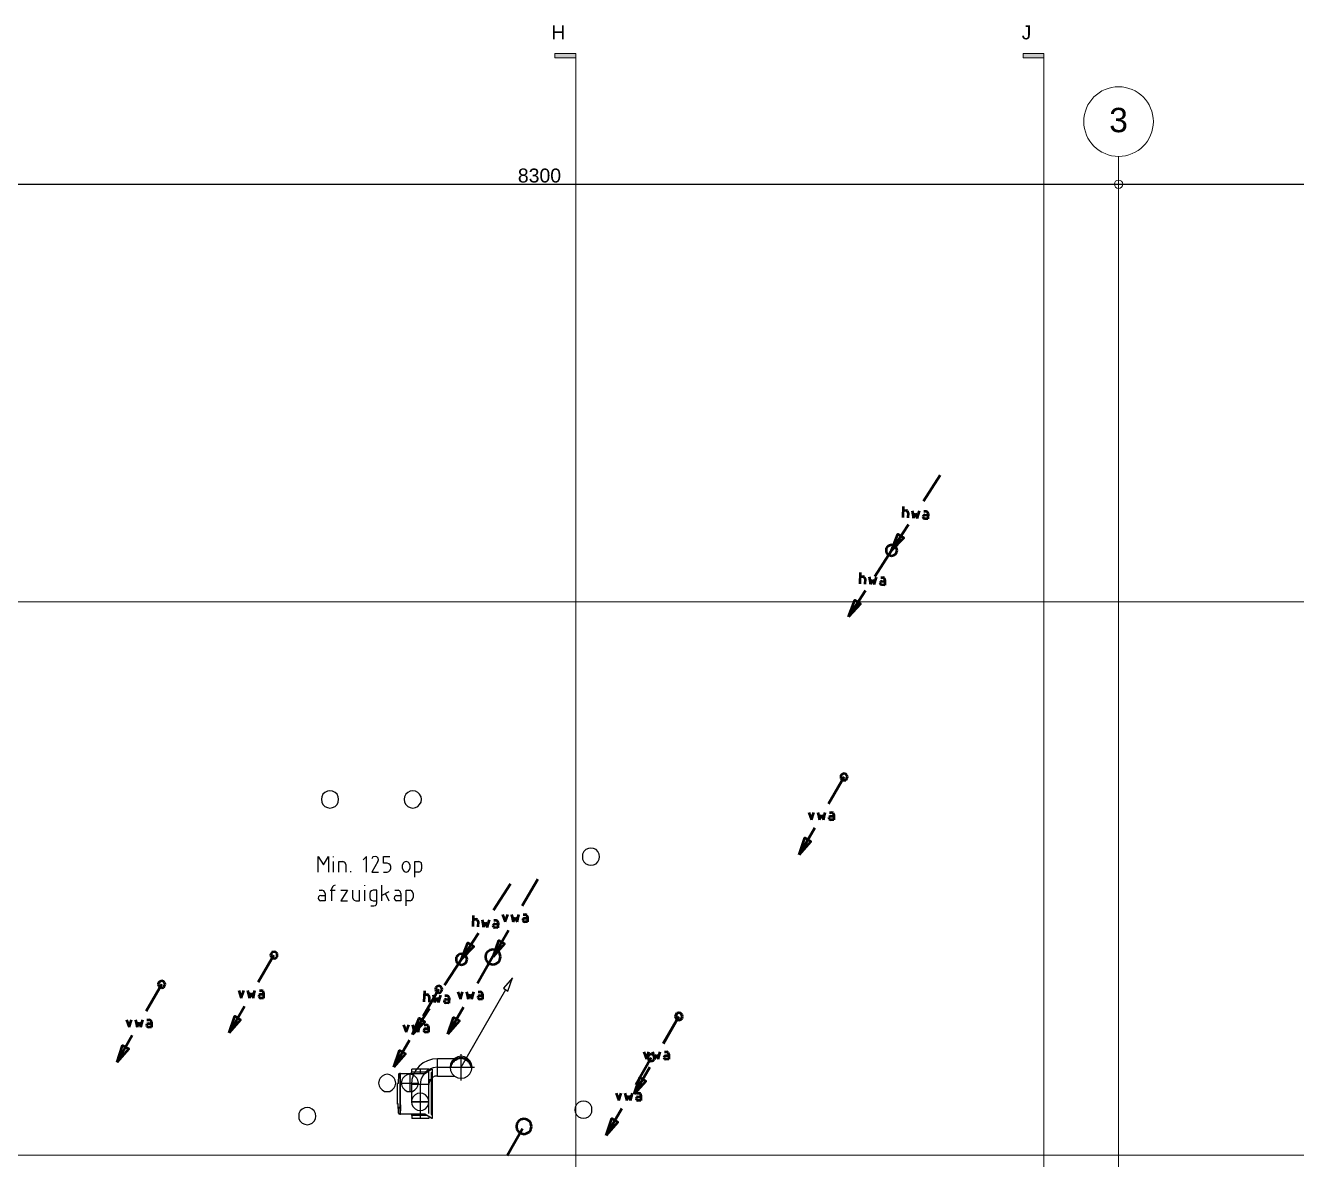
# Model space of a CAD drawing. Header units: metres. Extents: x -4.5 to 35.1, y -3.6 to 25.4.
# Drawn here: x 5.74 to 14.88, y 17.25 to 25.4 of the extents above; entities that cross this region are included whole.
import ezdxf

# ---------------------------------------------------------------- set-up
doc = ezdxf.new("R2010")
doc.units = ezdxf.units.M
doc.header["$PDMODE"] = 65
doc.layers.add('New_A Stramien', color=7, linetype='Continuous', lineweight=13)
doc.layers.add('Standard', color=7, linetype='Continuous', lineweight=25)
doc.styles.add('ARIAL', font='ARIAL.TTF')
doc.dimstyles.new('_DIMSTYLE_3', dxfattribs={"dimtxt": 0.1, "dimasz": 0.2, "dimexe": 0, "dimexo": 0, "dimgap": 0.05, "dimtad": 2, "dimdec": 0, "dimlfac": 1000, "dimrnd": 1, "dimdsep": 46, "dimtxsty": 'ARIAL', "dimblk1": 'ALL_ML_KREIS', "dimblk2": 'ALL_ML_KREIS', "dimsah": 1, "dimcen": 0, "dimclrd": 9, "dimclre": 9, "dimclrt": 9, "dimadec": 0, "dimazin": 0, "dimtfac": 1, "dimtdec": 0, "dimtix": 1, "dimtmove": 2, "dimatfit": 3, "dimfxl": 0, "dimtzin": 0, "dimlwd": 0, "dimlwe": 13, "dimarcsym": 0})

# ---------------------------------------------------------------- blocks, each defined once
blk = doc.blocks.new('ALL_ML_KREIS')
at = {"color": 0, "linetype": 'ByBlock', "lineweight": -2}
for p, q in [((0, -0.5), (0, 0.5)), ((-1, 0), (0.5, 0))]:
    blk.add_line(p, q, dxfattribs=at)
blk.add_circle((0, 0), 0.15, dxfattribs=at)
blk = doc.blocks.new('*D6')
at = {"layer": 'DEFPOINTS', "color": 252, "linetype": 'Continuous', "lineweight": 13}
for p in [(5.3, 24.26), (5.3, 24.26), (13.6, 24.26)]:
    blk.add_point(p, dxfattribs=at)
at = {"layer": 'Standard', "color": 9, "linetype": 'Continuous', "lineweight": -2}
for p, q in [((5.3, 24.26), (5.3, 24.26)), ((13.6, 24.26), (13.6, 24.26))]:
    blk.add_line(p, q, dxfattribs=at)
at = {"layer": 'Standard', "color": 252, "linetype": 'Continuous', "lineweight": -2}
blk.add_line((5.3, 24.26), (13.6, 24.26), dxfattribs=at)
at = {"layer": 'Standard', "color": 9, "linetype": 'Continuous', "lineweight": 13, "xscale": 0.2, "yscale": 0.2, "zscale": 0.2, "rotation": 180}
blk.add_blockref('ALL_ML_KREIS', (5.3, 24.26), dxfattribs=at)
at = {"layer": 'Standard', "color": 9, "linetype": 'Continuous', "lineweight": 13, "xscale": 0.2, "yscale": 0.2, "zscale": 0.2}
blk.add_blockref('ALL_ML_KREIS', (13.6, 24.26), dxfattribs=at)
at = {"layer": 'Standard', "color": 9, "linetype": 'Continuous', "lineweight": 13, "insert": (9.438, 24.3218), "char_height": 0.1, "width": 0.4, "attachment_point": 5, "style": 'ARIAL'}
blk.add_mtext('\\A1;{8300}', dxfattribs=at)
blk = doc.blocks.new('*D7')
at = {"layer": 'DEFPOINTS', "color": 252, "linetype": 'Continuous', "lineweight": 13}
for p in [(13.6, 24.26), (13.6, 24.26), (21.3, 24.26)]:
    blk.add_point(p, dxfattribs=at)
at = {"layer": 'Standard', "color": 9, "linetype": 'Continuous', "lineweight": -2}
for p, q in [((13.6, 24.26), (13.6, 24.26)), ((21.3, 24.26), (21.3, 24.26))]:
    blk.add_line(p, q, dxfattribs=at)
at = {"layer": 'Standard', "color": 252, "linetype": 'Continuous', "lineweight": -2}
blk.add_line((13.6, 24.26), (21.3, 24.26), dxfattribs=at)
at = {"layer": 'Standard', "color": 9, "linetype": 'Continuous', "lineweight": 13, "xscale": 0.2, "yscale": 0.2, "zscale": 0.2, "rotation": 180}
blk.add_blockref('ALL_ML_KREIS', (13.6, 24.26), dxfattribs=at)
at = {"layer": 'Standard', "color": 9, "linetype": 'Continuous', "lineweight": 13, "xscale": 0.2, "yscale": 0.2, "zscale": 0.2}
blk.add_blockref('ALL_ML_KREIS', (21.3, 24.26), dxfattribs=at)
at = {"layer": 'Standard', "color": 9, "linetype": 'Continuous', "lineweight": 13, "insert": (17.438, 24.3217), "char_height": 0.1, "width": 0.4, "attachment_point": 5, "style": 'ARIAL'}
blk.add_mtext('\\A1;{7700}', dxfattribs=at)
blk = doc.blocks.new('NSY101')
at = {"color": 0, "linetype": 'ByBlock', "lineweight": -2}
blk.add_circle((0, 0), 0.05, dxfattribs=at)
blk = doc.blocks.new('COMPLEXOBJECT_3')
at = {"layer": 'Standard', "color": 252, "linetype": 'Continuous', "lineweight": 13, "insert": (13.6, 24.72), "char_height": 0.175, "width": 0.223735, "attachment_point": 5, "style": 'ARIAL'}
blk.add_mtext('\\W0.99;3', dxfattribs=at)

msp = doc.modelspace()

# ---------------------------------------------------------------- hatches: boundary and pattern name
at = {"layer": 'Standard', "linetype": 'Continuous', "lineweight": 13}
for points in [[(9.6986, 25.1991), (9.5486, 25.1991), (9.5486, 25.1691), (9.6986, 25.1691)], [(13.0633, 25.1991), (12.9133, 25.1991), (12.9133, 25.1691), (13.0633, 25.1691)]]:
    msp.add_hatch(color=0, dxfattribs=at).paths.add_polyline_path(points)
at = {"layer": 'Standard', "linetype": 'Continuous', "lineweight": 50, "true_color": 0x989898}
msp.add_hatch(color=252, dxfattribs=at).paths.add_polyline_path([(7.2476, 18.2437), (7.2517, 18.2437), (7.2556, 18.2417), (7.2578, 18.2396), (7.2597, 18.2355), (7.2597, 18.2274), (7.2578, 18.2233), (7.2578, 18.2212), (7.2536, 18.2192), (7.2434, 18.2192), (7.2415, 18.2212), (7.2393, 18.2212), (7.2373, 18.2253), (7.2354, 18.2294), (7.2354, 18.2314), (7.2373, 18.2355), (7.2373, 18.2376), (7.2393, 18.2396), (7.2434, 18.2417), (7.2456, 18.2437)], flags=16)

# ---------------------------------------------------------------- linework, layer by layer
at = {"layer": 'New_A Stramien', "color": 252, "linetype": 'Continuous', "lineweight": 13}
for p, q in [((13.6, 23.46), (13.6, 24.46)), ((13.6, -1.8), (13.6, 23.46)), ((13.6, -1.8), (13.6, 23.46)), ((-2.89, 21.26), (25.9, 21.26)), ((-2.89, 21.26), (25.9, 21.26)), ((-2.89, 21.26), (25.9, 21.26))]:
    msp.add_line(p, q, dxfattribs=at)
for start, end in [(90, 270), (270, 90)]:
    msp.add_arc((13.6, 24.71), 0.25, start, end, dxfattribs=at)
at = {"layer": 'Standard', "color": 252, "linetype": 'Continuous', "lineweight": 13}
for p, q in [((9.5486, 25.1991), (9.6986, 25.1991)), ((9.5486, 25.1691), (9.5486, 25.1991)), ((9.6986, 25.1691), (9.5486, 25.1691)), ((9.6986, 25.1991), (9.6986, 25.1691)), ((9.6986, 25.1991), (9.6986, 24.6891)), ((12.9133, 25.1991), (13.0633, 25.1991)), ((12.9133, 25.1691), (12.9133, 25.1991)), ((13.0633, 25.1691), (12.9133, 25.1691)), ((13.0633, 25.1991), (13.0633, 25.1691)), ((13.0633, 25.1991), (13.0633, 24.6891)), ((9.6986, -3.2638), (9.6986, 25.0491)), ((9.6986, -3.2638), (9.6986, 25.0491)), ((13.0633, -3.2638), (13.0633, 25.0491)), ((13.0633, -3.2638), (13.0633, 25.0491)), ((-4.1221, 17.284), (26.8317, 17.284)), ((-4.1221, 17.284), (26.8317, 17.284)), ((-4.1221, 17.284), (26.8317, 17.284))]:
    msp.add_line(p, q, dxfattribs=at)
at = {"layer": 'Standard', "color": 4, "linetype": 'Continuous', "lineweight": 50}
for p, q in [((12.1982, 21.9838), (12.3186, 22.1696)), ((12.0513, 21.8655), (12.0554, 21.9451)), ((12.0533, 21.9185), (12.0737, 21.9165)), ((12.0839, 21.9124), (12.0737, 21.9165)), ((12.088, 21.9002), (12.0839, 21.9124)), ((12.088, 21.9002), (12.086, 21.8635)), ((12.1166, 21.9145), (12.1268, 21.8614)), ((12.1268, 21.8614), (12.1411, 21.8961)), ((12.1411, 21.8961), (12.1533, 21.8594)), ((12.1533, 21.8594), (12.1697, 21.9124)), ((12.1982, 21.8798), (12.1941, 21.8716)), ((12.1941, 21.8716), (12.1982, 21.8614)), ((12.2084, 21.8838), (12.1982, 21.8798)), ((12.1982, 21.8614), (12.2064, 21.8573)), ((12.2002, 21.9104), (12.2166, 21.9104)), ((12.2288, 21.8553), (12.2064, 21.8573)), ((12.2084, 21.8838), (12.2309, 21.8818)), ((12.2268, 21.9043), (12.2166, 21.9104)), ((12.2309, 21.8941), (12.2268, 21.9043)), ((12.2309, 21.8941), (12.2288, 21.8553)), ((11.9676, 21.6287), (12.0901, 21.8165)), ((11.939, 21.6573), (11.9308, 21.6451)), ((11.9533, 21.6655), (11.939, 21.6573)), ((11.9676, 21.6696), (11.9533, 21.6655)), ((11.9839, 21.6655), (11.9676, 21.6696)), ((11.9962, 21.6573), (11.9839, 21.6655)), ((12.0043, 21.6451), (11.9962, 21.6573)), ((11.8472, 21.443), (11.9676, 21.6287)), ((11.9308, 21.6451), (11.9288, 21.6287)), ((11.9288, 21.6287), (11.9308, 21.6145)), ((11.9308, 21.6145), (11.939, 21.6022)), ((11.939, 21.6022), (11.9533, 21.5941)), ((11.9533, 21.5941), (11.9676, 21.59)), ((11.9676, 21.59), (11.9839, 21.5941)), ((11.9839, 21.5941), (11.9962, 21.6022)), ((11.9962, 21.6022), (12.0043, 21.6145)), ((12.0084, 21.6287), (12.0043, 21.6451)), ((12.0043, 21.6145), (12.0084, 21.6287)), ((11.7417, 21.3899), (11.7458, 21.4695)), ((11.7437, 21.443), (11.7641, 21.4409)), ((11.7743, 21.4368), (11.7641, 21.4409)), ((11.7784, 21.4246), (11.7743, 21.4368)), ((11.7784, 21.4246), (11.7764, 21.3879)), ((11.807, 21.4389), (11.8172, 21.3858)), ((11.8172, 21.3858), (11.8315, 21.4205)), ((11.8315, 21.4205), (11.8437, 21.3838)), ((11.8437, 21.3838), (11.86, 21.4368)), ((11.8886, 21.4042), (11.8845, 21.396)), ((11.8845, 21.396), (11.8886, 21.3858)), ((11.8988, 21.4083), (11.8886, 21.4042)), ((11.8886, 21.3858), (11.8968, 21.3818)), ((11.8907, 21.4348), (11.907, 21.4348)), ((11.9192, 21.3797), (11.8968, 21.3818)), ((11.8988, 21.4083), (11.9213, 21.4062)), ((11.9172, 21.4287), (11.907, 21.4348)), ((11.9213, 21.4185), (11.9172, 21.4287)), ((11.9213, 21.4185), (11.9192, 21.3797)), ((11.658, 21.1531), (11.7804, 21.3409)), ((9.1076, 19.0458), (9.23, 19.2335)), ((8.9606, 18.9274), (8.9647, 19.007)), ((8.9627, 18.9805), (8.9831, 18.9805)), ((8.9933, 18.9743), (8.9831, 18.9805)), ((8.9974, 18.9621), (8.9933, 18.9743)), ((8.9974, 18.9621), (8.9953, 18.9254)), ((9.0259, 18.9764), (9.0362, 18.9233)), ((9.0362, 18.9233), (9.0504, 18.958)), ((9.0504, 18.958), (9.0627, 18.9213)), ((9.0627, 18.9213), (9.079, 18.9743)), ((9.1076, 18.9417), (9.1035, 18.9335)), ((9.1035, 18.9335), (9.1076, 18.9233)), ((9.1178, 18.9458), (9.1076, 18.9417)), ((9.1076, 18.9233), (9.1157, 18.9192)), ((9.1096, 18.9723), (9.1259, 18.9723)), ((9.1382, 18.9172), (9.1157, 18.9192)), ((9.1178, 18.9458), (9.1402, 18.9437)), ((9.1361, 18.9662), (9.1259, 18.9723)), ((9.1402, 18.956), (9.1361, 18.9662)), ((9.1402, 18.956), (9.1382, 18.9172)), ((8.877, 18.6927), (8.9994, 18.8784)), ((8.8627, 18.7294), (8.8504, 18.7192)), ((8.877, 18.7315), (8.8627, 18.7294)), ((8.8933, 18.7294), (8.877, 18.7315)), ((8.9055, 18.7192), (8.8933, 18.7294)), ((8.7565, 18.5049), (8.877, 18.6927)), ((8.8402, 18.707), (8.8382, 18.6927)), ((8.8382, 18.6927), (8.8402, 18.6764)), ((8.8504, 18.7192), (8.8402, 18.707)), ((8.8402, 18.6764), (8.8504, 18.6641)), ((8.8504, 18.6641), (8.8627, 18.656)), ((8.8627, 18.656), (8.877, 18.6519)), ((8.877, 18.6519), (8.8933, 18.656)), ((8.8933, 18.656), (8.9055, 18.6641)), ((8.9137, 18.707), (8.9055, 18.7192)), ((8.9055, 18.6641), (8.9137, 18.6764)), ((8.9178, 18.6927), (8.9137, 18.707)), ((8.9137, 18.6764), (8.9178, 18.6927)), ((8.6096, 18.3866), (8.6137, 18.4662)), ((8.6116, 18.4396), (8.632, 18.4396)), ((8.6422, 18.4335), (8.632, 18.4396)), ((8.6463, 18.4213), (8.6422, 18.4335)), ((8.6463, 18.4213), (8.6443, 18.3845)), ((8.6749, 18.4355), (8.6851, 18.3825)), ((8.6851, 18.3825), (8.6994, 18.4172)), ((8.6994, 18.4172), (8.7116, 18.3805)), ((8.7116, 18.3805), (8.728, 18.4335)), ((8.7565, 18.4009), (8.7525, 18.3927)), ((8.7525, 18.3927), (8.7565, 18.3825)), ((8.7668, 18.4049), (8.7565, 18.4009)), ((8.7565, 18.3825), (8.7647, 18.3784)), ((8.7586, 18.4315), (8.7749, 18.4315)), ((8.7872, 18.3764), (8.7647, 18.3784)), ((8.7668, 18.4049), (8.7892, 18.4029)), ((8.7851, 18.4253), (8.7749, 18.4315)), ((8.7892, 18.4151), (8.7851, 18.4253)), ((8.7892, 18.4151), (8.7872, 18.3764)), ((8.5259, 18.1519), (8.6484, 18.3376))]:
    msp.add_line(p, q, dxfattribs=at)
at = {"layer": 'Standard', "color": 32, "linetype": 'Continuous', "lineweight": 50}
for p, q in [((11.6048, 20.0143), (11.6028, 20.0021)), ((11.6151, 20.0224), (11.6048, 20.0143)), ((11.6273, 20.0265), (11.6151, 20.0224)), ((11.6395, 20.0224), (11.6273, 20.0265)), ((11.6477, 20.0143), (11.6395, 20.0224)), ((11.6518, 20.0021), (11.6477, 20.0143)), ((11.515, 19.8082), (11.6273, 20.0021)), ((11.6028, 20.0021), (11.6048, 19.9898)), ((11.6048, 19.9898), (11.6151, 19.9796)), ((11.6151, 19.9796), (11.6273, 19.9776)), ((11.6273, 19.9776), (11.6395, 19.9796)), ((11.6395, 19.9796), (11.6477, 19.9898)), ((11.6477, 19.9898), (11.6518, 20.0021)), ((11.3742, 19.7469), (11.3926, 19.6939)), ((11.3926, 19.6939), (11.411, 19.7469)), ((11.4375, 19.7469), (11.4497, 19.6939)), ((11.4783, 19.6939), (11.4906, 19.7469)), ((11.5232, 19.7469), (11.5375, 19.7469)), ((11.5498, 19.7429), (11.5375, 19.7469)), ((11.5538, 19.7327), (11.5498, 19.7429)), ((11.4497, 19.6939), (11.464, 19.7306)), ((11.464, 19.7306), (11.4783, 19.6939)), ((11.5212, 19.7163), (11.5171, 19.7082)), ((11.5171, 19.7082), (11.5212, 19.698)), ((11.5314, 19.7204), (11.5212, 19.7163)), ((11.5212, 19.698), (11.5314, 19.6939)), ((11.5314, 19.7204), (11.5538, 19.7204)), ((11.5538, 19.6939), (11.5314, 19.6939)), ((11.5538, 19.7327), (11.5538, 19.6939)), ((11.3049, 19.4428), (11.4171, 19.6367)), ((9.3142, 19.0747), (9.4265, 19.2665)), ((9.1734, 19.0135), (9.1918, 18.9604)), ((9.1918, 18.9604), (9.2101, 19.0135)), ((9.2367, 19.0135), (9.2489, 18.9604)), ((9.2775, 18.9604), (9.2897, 19.0135)), ((9.3204, 19.0135), (9.3367, 19.0135)), ((9.3469, 19.0094), (9.3367, 19.0135)), ((9.353, 18.9971), (9.3469, 19.0094)), ((9.2489, 18.9604), (9.2632, 18.9951)), ((9.2632, 18.9951), (9.2775, 18.9604)), ((9.3204, 18.9828), (9.3163, 18.9726)), ((9.3163, 18.9726), (9.3204, 18.9645)), ((9.3306, 18.9869), (9.3204, 18.9828)), ((9.3204, 18.9645), (9.3306, 18.9604)), ((9.3306, 18.9869), (9.353, 18.9869)), ((9.353, 18.9604), (9.3306, 18.9604)), ((9.353, 18.9971), (9.353, 18.9604)), ((9.104, 18.7094), (9.2142, 18.9012)), ((7.5087, 18.7335), (7.5046, 18.7213)), ((7.517, 18.7437), (7.5087, 18.7335)), ((7.5292, 18.7458), (7.517, 18.7437)), ((7.5414, 18.7437), (7.5292, 18.7458)), ((7.5516, 18.7335), (7.5414, 18.7437)), ((7.5538, 18.7213), (7.5516, 18.7335)), ((9.053, 18.7298), (9.0489, 18.7094)), ((9.0652, 18.7481), (9.053, 18.7298)), ((9.0816, 18.7583), (9.0652, 18.7481)), ((9.104, 18.7624), (9.0816, 18.7583)), ((9.1244, 18.7583), (9.104, 18.7624)), ((9.1428, 18.7481), (9.1244, 18.7583)), ((9.153, 18.7298), (9.1428, 18.7481)), ((9.1571, 18.7094), (9.153, 18.7298)), ((7.417, 18.5274), (7.5292, 18.7213)), ((7.5046, 18.7213), (7.5087, 18.709)), ((7.5087, 18.709), (7.517, 18.7009)), ((7.517, 18.7009), (7.5292, 18.6968)), ((7.5292, 18.6968), (7.5414, 18.7009)), ((7.5414, 18.7009), (7.5516, 18.709)), ((7.5516, 18.709), (7.5538, 18.7213)), ((8.9918, 18.5196), (9.102, 18.7135)), ((9.0489, 18.7094), (9.053, 18.6869)), ((9.053, 18.6869), (9.0652, 18.6706)), ((9.0652, 18.6706), (9.0816, 18.6584)), ((9.0816, 18.6584), (9.104, 18.6543)), ((9.104, 18.6543), (9.1244, 18.6584)), ((9.1244, 18.6584), (9.1428, 18.6706)), ((9.1428, 18.6706), (9.153, 18.6869)), ((9.153, 18.6869), (9.1571, 18.7094)), ((6.6111, 18.3182), (6.7233, 18.5121)), ((6.7009, 18.5244), (6.6967, 18.5121)), ((6.6967, 18.5121), (6.7009, 18.4999)), ((6.7108, 18.5325), (6.7009, 18.5244)), ((6.7009, 18.4999), (6.7108, 18.4897)), ((6.7233, 18.5366), (6.7108, 18.5325)), ((6.7108, 18.4897), (6.7233, 18.4876)), ((6.7354, 18.5325), (6.7233, 18.5366)), ((6.7233, 18.4876), (6.7354, 18.4897)), ((6.7437, 18.5244), (6.7354, 18.5325)), ((6.7354, 18.4897), (6.7437, 18.4999)), ((6.7476, 18.5121), (6.7437, 18.5244)), ((6.7437, 18.4999), (6.7476, 18.5121)), ((7.2782, 18.4682), (7.2945, 18.4131)), ((7.2945, 18.4131), (7.3128, 18.4682)), ((7.3393, 18.4682), (7.3537, 18.4131)), ((7.3802, 18.4131), (7.3924, 18.4682)), ((7.425, 18.4682), (7.4394, 18.4682)), ((7.4515, 18.4621), (7.4394, 18.4682)), ((7.4557, 18.4519), (7.4515, 18.4621)), ((8.6022, 18.2821), (8.7144, 18.476)), ((8.692, 18.4882), (8.69, 18.476)), ((8.69, 18.476), (8.692, 18.4638)), ((8.7022, 18.4964), (8.692, 18.4882)), ((8.692, 18.4638), (8.7022, 18.4535)), ((8.7144, 18.5005), (8.7022, 18.4964)), ((8.7267, 18.4964), (8.7144, 18.5005)), ((8.7349, 18.4882), (8.7267, 18.4964)), ((8.7267, 18.4535), (8.7349, 18.4638)), ((8.7389, 18.476), (8.7349, 18.4882)), ((8.7349, 18.4638), (8.7389, 18.476)), ((8.8509, 18.4583), (8.8693, 18.4053)), ((8.8693, 18.4053), (8.8857, 18.4583)), ((8.9142, 18.4583), (8.9265, 18.4053)), ((8.953, 18.4053), (8.9673, 18.4583)), ((8.9979, 18.4583), (9.0142, 18.4583)), ((9.0244, 18.4543), (9.0142, 18.4583)), ((7.3537, 18.4131), (7.3659, 18.4498)), ((7.3659, 18.4498), (7.3802, 18.4131)), ((7.4231, 18.4376), (7.4211, 18.4274)), ((7.4211, 18.4274), (7.4231, 18.4172)), ((7.4333, 18.4417), (7.4231, 18.4376)), ((7.4231, 18.4172), (7.4333, 18.4131)), ((7.4333, 18.4417), (7.4557, 18.4417)), ((7.4557, 18.4131), (7.4333, 18.4131)), ((7.4557, 18.4519), (7.4557, 18.4131)), ((8.7022, 18.4535), (8.7144, 18.4515)), ((8.7144, 18.4515), (8.7267, 18.4535)), ((8.9265, 18.4053), (8.9407, 18.442)), ((8.9407, 18.442), (8.953, 18.4053)), ((8.9979, 18.4277), (8.9938, 18.4196)), ((8.9938, 18.4196), (8.9979, 18.4094)), ((9.0061, 18.4318), (8.9979, 18.4277)), ((8.9979, 18.4094), (9.0061, 18.4053)), ((9.0061, 18.4318), (9.0285, 18.4318)), ((9.0285, 18.4053), (9.0061, 18.4053)), ((9.0285, 18.4441), (9.0244, 18.4543)), ((9.0285, 18.4441), (9.0285, 18.4053)), ((7.2067, 18.1641), (7.3189, 18.3559)), ((8.7795, 18.1542), (8.8918, 18.3481)), ((10.328, 18.0878), (10.4403, 18.2817)), ((10.3301, 18.0878), (10.4403, 18.2817)), ((10.4178, 18.2939), (10.4137, 18.2817)), ((10.4178, 18.2939), (10.4137, 18.2817)), ((10.4137, 18.2817), (10.4178, 18.2694)), ((10.4137, 18.2817), (10.4178, 18.2694)), ((10.4199, 18.2939), (10.4158, 18.2817)), ((10.4158, 18.2817), (10.4199, 18.2674)), ((10.426, 18.3041), (10.4178, 18.2939)), ((10.426, 18.3041), (10.4178, 18.2939)), ((10.428, 18.3021), (10.4199, 18.2939)), ((10.4403, 18.3061), (10.426, 18.3041)), ((10.4403, 18.3061), (10.426, 18.3041)), ((10.4403, 18.3061), (10.428, 18.3021)), ((10.4525, 18.3041), (10.4403, 18.3061)), ((10.4525, 18.3041), (10.4403, 18.3061)), ((10.4545, 18.3021), (10.4403, 18.3061)), ((10.4606, 18.2939), (10.4525, 18.3041)), ((10.4606, 18.2939), (10.4525, 18.3041)), ((10.4627, 18.2939), (10.4545, 18.3021)), ((10.4647, 18.2817), (10.4606, 18.2939)), ((10.4647, 18.2817), (10.4606, 18.2939)), ((10.4606, 18.2694), (10.4647, 18.2817)), ((10.4606, 18.2694), (10.4647, 18.2817)), ((10.4668, 18.2817), (10.4627, 18.2939)), ((10.4627, 18.2674), (10.4668, 18.2817)), ((6.4701, 18.257), (6.4886, 18.204)), ((6.4886, 18.204), (6.5069, 18.257)), ((6.5334, 18.257), (6.5455, 18.204)), ((6.5455, 18.204), (6.5599, 18.2407)), ((6.5599, 18.2407), (6.5721, 18.204)), ((6.5721, 18.204), (6.5865, 18.257)), ((6.6171, 18.2264), (6.613, 18.2182)), ((6.613, 18.2182), (6.6171, 18.208)), ((6.6171, 18.257), (6.6334, 18.257)), ((6.6274, 18.2305), (6.6171, 18.2264)), ((6.6171, 18.208), (6.6274, 18.204)), ((6.6274, 18.2305), (6.6497, 18.2305)), ((6.6497, 18.204), (6.6274, 18.204)), ((6.6437, 18.2529), (6.6334, 18.257)), ((6.6497, 18.2427), (6.6437, 18.2529)), ((6.6497, 18.2427), (6.6497, 18.204)), ((8.4614, 18.2209), (8.4797, 18.1678)), ((8.4797, 18.1678), (8.4981, 18.2209)), ((8.5246, 18.2209), (8.5369, 18.1678)), ((8.5369, 18.1678), (8.5512, 18.2046)), ((8.5512, 18.2046), (8.5655, 18.1678)), ((8.5655, 18.1678), (8.5777, 18.2209)), ((8.6083, 18.1903), (8.6042, 18.1821)), ((8.6042, 18.1821), (8.6083, 18.1719)), ((8.6185, 18.1944), (8.6083, 18.1903)), ((8.6103, 18.2209), (8.6247, 18.2209)), ((8.6185, 18.1944), (8.641, 18.1944)), ((8.6369, 18.2168), (8.6247, 18.2209)), ((8.641, 18.2066), (8.6369, 18.2168)), ((8.641, 18.2066), (8.641, 18.1678)), ((10.4178, 18.2694), (10.426, 18.2613)), ((10.4178, 18.2694), (10.426, 18.2613)), ((10.4199, 18.2674), (10.428, 18.2592)), ((10.426, 18.2613), (10.4403, 18.2572)), ((10.426, 18.2613), (10.4403, 18.2572)), ((10.428, 18.2592), (10.4403, 18.2551)), ((10.4403, 18.2572), (10.4525, 18.2613)), ((10.4403, 18.2572), (10.4525, 18.2613)), ((10.4403, 18.2551), (10.4545, 18.2592)), ((10.4525, 18.2613), (10.4606, 18.2694)), ((10.4525, 18.2613), (10.4606, 18.2694)), ((10.4545, 18.2592), (10.4627, 18.2674)), ((6.4007, 17.9529), (6.511, 18.1468)), ((8.392, 17.9168), (8.5042, 18.1107)), ((8.6083, 18.1719), (8.6185, 18.1678)), ((8.641, 18.1678), (8.6185, 18.1678)), ((10.1892, 18.0265), (10.2076, 17.9735)), ((10.2076, 17.9735), (10.2239, 18.0265)), ((10.2201, 17.9982), (10.216, 17.986)), ((10.2283, 18.0064), (10.2201, 17.9982)), ((10.2405, 18.0105), (10.2283, 18.0064)), ((10.2548, 18.0064), (10.2405, 18.0105)), ((10.2505, 18.0265), (10.2647, 17.9735)), ((10.263, 17.9982), (10.2548, 18.0064)), ((10.2671, 17.986), (10.263, 17.9982)), ((10.2647, 17.9735), (10.279, 18.0082)), ((10.279, 18.0082), (10.2913, 17.9735)), ((10.2913, 17.9735), (10.3056, 18.0265)), ((10.3362, 18.0265), (10.3525, 18.0265)), ((10.3443, 18), (10.3362, 17.9959)), ((10.3443, 18), (10.3668, 18)), ((10.3627, 18.0225), (10.3525, 18.0265)), ((10.3668, 18.0102), (10.3627, 18.0225)), ((10.3668, 18.0102), (10.3668, 17.9735)), ((10.1178, 17.7225), (10.23, 17.9163)), ((10.1303, 17.7921), (10.2405, 17.986)), ((10.216, 17.986), (10.2201, 17.9717)), ((10.2201, 17.9717), (10.2283, 17.9636)), ((10.2283, 17.9636), (10.2405, 17.9595)), ((10.2405, 17.9595), (10.2548, 17.9636)), ((10.2548, 17.9636), (10.263, 17.9717)), ((10.263, 17.9717), (10.2671, 17.986)), ((10.3362, 17.9959), (10.3321, 17.9857)), ((10.3321, 17.9857), (10.3362, 17.9776)), ((10.3362, 17.9776), (10.3443, 17.9735)), ((10.3668, 17.9735), (10.3443, 17.9735)), ((9.9895, 17.7309), (10.0079, 17.6778)), ((10.0079, 17.6778), (10.0242, 17.7309)), ((10.0507, 17.7309), (10.065, 17.6778)), ((10.0916, 17.6778), (10.1058, 17.7309)), ((10.1364, 17.7309), (10.1528, 17.7309)), ((10.163, 17.7268), (10.1528, 17.7309)), ((10.1671, 17.7146), (10.163, 17.7268)), ((10.065, 17.6778), (10.0793, 17.7125)), ((10.0793, 17.7125), (10.0916, 17.6778)), ((10.1364, 17.7003), (10.1324, 17.6901)), ((10.1324, 17.6901), (10.1364, 17.6819)), ((10.1446, 17.7044), (10.1364, 17.7003)), ((10.1364, 17.6819), (10.1446, 17.6778)), ((10.1446, 17.7044), (10.1671, 17.7044)), ((10.1671, 17.6778), (10.1446, 17.6778)), ((10.1671, 17.7146), (10.1671, 17.6778)), ((9.3046, 17.5415), (9.2882, 17.5292)), ((9.327, 17.5456), (9.3046, 17.5415)), ((9.3474, 17.5415), (9.327, 17.5456)), ((9.3658, 17.5292), (9.3474, 17.5415)), ((9.9181, 17.4268), (10.0303, 17.6207)), ((9.2047, 17.2825), (9.317, 17.4764)), ((9.276, 17.5109), (9.2719, 17.4905)), ((9.2719, 17.4905), (9.276, 17.4701)), ((9.2882, 17.5292), (9.276, 17.5109)), ((9.276, 17.4701), (9.2882, 17.4517)), ((9.2882, 17.4517), (9.3046, 17.4415)), ((9.3474, 17.4415), (9.3658, 17.4517)), ((9.376, 17.5109), (9.3658, 17.5292)), ((9.3658, 17.4517), (9.376, 17.4701)), ((9.3801, 17.4905), (9.376, 17.5109)), ((9.376, 17.4701), (9.3801, 17.4905)), ((9.3046, 17.4415), (9.327, 17.4354)), ((9.327, 17.4354), (9.3474, 17.4415))]:
    msp.add_line(p, q, dxfattribs=at)
at = {"layer": 'Standard', "color": 202, "linetype": 'Continuous', "lineweight": 25}
for p, q in [((7.8728, 19.8594), (7.8709, 19.8411)), ((7.8709, 19.8411), (7.8728, 19.8206)), ((7.8808, 19.8778), (7.8728, 19.8594)), ((7.8952, 19.89), (7.8808, 19.8778)), ((7.9137, 19.9002), (7.8952, 19.89)), ((7.932, 19.9023), (7.9137, 19.9002)), ((7.9502, 19.9002), (7.932, 19.9023)), ((7.9687, 19.89), (7.9502, 19.9002)), ((7.9831, 19.8778), (7.9687, 19.89)), ((7.9911, 19.8594), (7.9831, 19.8778)), ((7.9933, 19.8411), (7.9911, 19.8594)), ((7.9911, 19.8206), (7.9933, 19.8411)), ((8.4687, 19.8594), (8.4646, 19.8411)), ((8.4646, 19.8411), (8.4687, 19.8206)), ((8.4769, 19.8778), (8.4687, 19.8594)), ((8.4912, 19.89), (8.4769, 19.8778)), ((8.5075, 19.9002), (8.4912, 19.89)), ((8.5279, 19.9023), (8.5075, 19.9002)), ((8.5463, 19.9002), (8.5279, 19.9023)), ((8.5646, 19.89), (8.5463, 19.9002)), ((8.5769, 19.8778), (8.5646, 19.89)), ((8.5871, 19.8594), (8.5769, 19.8778)), ((8.5891, 19.8411), (8.5871, 19.8594)), ((8.5871, 19.8206), (8.5891, 19.8411)), ((7.8728, 19.8206), (7.8808, 19.8043)), ((7.8808, 19.8043), (7.8952, 19.79)), ((7.8952, 19.79), (7.9137, 19.7819)), ((7.9137, 19.7819), (7.932, 19.7778)), ((7.932, 19.7778), (7.9502, 19.7819)), ((7.9502, 19.7819), (7.9687, 19.79)), ((7.9687, 19.79), (7.9831, 19.8043)), ((7.9831, 19.8043), (7.9911, 19.8206)), ((8.4687, 19.8206), (8.4769, 19.8043)), ((8.4769, 19.8043), (8.4912, 19.79)), ((8.4912, 19.79), (8.5075, 19.7819)), ((8.5075, 19.7819), (8.5279, 19.7778)), ((8.5279, 19.7778), (8.5463, 19.7819)), ((8.5463, 19.7819), (8.5646, 19.79)), ((8.5646, 19.79), (8.5769, 19.8043)), ((8.5769, 19.8043), (8.5871, 19.8206)), ((9.7565, 19.4655), (9.7484, 19.4472)), ((9.7708, 19.4798), (9.7565, 19.4655)), ((9.7892, 19.488), (9.7708, 19.4798)), ((9.8075, 19.49), (9.7892, 19.488)), ((9.8259, 19.488), (9.8075, 19.49)), ((9.8443, 19.4798), (9.8259, 19.488)), ((9.8586, 19.4655), (9.8443, 19.4798)), ((9.8667, 19.4472), (9.8586, 19.4655)), ((7.8482, 19.3186), (7.8482, 19.4308)), ((7.8482, 19.4308), (7.885, 19.3696)), ((7.885, 19.3696), (7.9217, 19.4308)), ((7.9217, 19.4308), (7.9217, 19.3186)), ((7.9585, 19.4247), (7.9585, 19.4308)), ((7.9585, 19.3186), (7.9585, 19.3941)), ((7.9952, 19.3186), (7.9952, 19.3941)), ((7.9952, 19.3941), (8.0238, 19.3941)), ((8.034, 19.39), (8.0238, 19.3941)), ((8.0422, 19.3839), (8.034, 19.39)), ((8.0462, 19.3716), (8.0422, 19.3839)), ((8.0462, 19.3716), (8.0462, 19.3186)), ((8.1952, 19.4308), (8.1708, 19.4064)), ((8.1952, 19.3186), (8.1952, 19.4308)), ((8.2401, 19.4268), (8.232, 19.4125)), ((8.2769, 19.3941), (8.232, 19.3186)), ((8.2565, 19.4308), (8.2401, 19.4268)), ((8.2687, 19.4268), (8.2565, 19.4308)), ((8.2789, 19.4186), (8.2687, 19.4268)), ((8.2769, 19.3941), (8.2809, 19.4064)), ((8.2809, 19.4064), (8.2789, 19.4186)), ((8.3177, 19.3818), (8.3177, 19.4308)), ((8.3177, 19.4308), (8.3626, 19.4308)), ((8.3442, 19.3818), (8.3177, 19.3818)), ((8.3565, 19.3778), (8.3442, 19.3818)), ((8.3646, 19.3696), (8.3565, 19.3778)), ((8.3687, 19.3574), (8.3646, 19.3696)), ((8.4585, 19.3818), (8.4544, 19.3696)), ((8.4544, 19.3451), (8.4544, 19.3696)), ((8.4667, 19.39), (8.4585, 19.3818)), ((8.481, 19.3941), (8.4667, 19.39)), ((8.4932, 19.39), (8.481, 19.3941)), ((8.5014, 19.3818), (8.4932, 19.39)), ((8.5055, 19.3696), (8.5014, 19.3818)), ((8.5055, 19.3696), (8.5055, 19.3451)), ((8.5422, 19.2818), (8.5422, 19.3941)), ((8.5422, 19.3941), (8.5708, 19.3941)), ((8.581, 19.39), (8.5708, 19.3941)), ((8.5891, 19.3839), (8.581, 19.39)), ((8.5912, 19.3716), (8.5891, 19.3839)), ((8.5912, 19.3716), (8.5912, 19.341)), ((9.7484, 19.4472), (9.7463, 19.4288)), ((9.7463, 19.4288), (9.7484, 19.4104)), ((9.7484, 19.4104), (9.7565, 19.3921)), ((9.7565, 19.3921), (9.7708, 19.3778)), ((9.7708, 19.3778), (9.7892, 19.3696)), ((9.7892, 19.3696), (9.8075, 19.3676)), ((9.8075, 19.3676), (9.8259, 19.3696)), ((9.8259, 19.3696), (9.8443, 19.3778)), ((9.8443, 19.3778), (9.8586, 19.3921)), ((9.8586, 19.3921), (9.8667, 19.4104)), ((9.8688, 19.4288), (9.8667, 19.4472)), ((9.8667, 19.4104), (9.8688, 19.4288)), ((8.083, 19.3186), (8.083, 19.3247)), ((8.232, 19.3186), (8.2809, 19.3186)), ((8.3177, 19.3186), (8.3442, 19.3186)), ((8.3442, 19.3186), (8.3565, 19.3227)), ((8.3565, 19.3227), (8.3646, 19.3329)), ((8.3646, 19.3329), (8.3687, 19.3451)), ((8.3687, 19.3451), (8.3687, 19.3574)), ((8.4544, 19.3451), (8.4585, 19.3329)), ((8.4585, 19.3329), (8.4667, 19.3227)), ((8.4667, 19.3227), (8.481, 19.3186)), ((8.481, 19.3186), (8.4932, 19.3227)), ((8.4932, 19.3227), (8.5014, 19.3329)), ((8.5014, 19.3329), (8.5055, 19.3451)), ((8.5708, 19.3186), (8.5422, 19.3186)), ((8.5708, 19.3186), (8.581, 19.3227)), ((8.581, 19.3227), (8.5891, 19.3309)), ((8.5891, 19.3309), (8.5912, 19.341)), ((7.8543, 19.188), (7.8747, 19.188)), ((7.8872, 19.1839), (7.8747, 19.188)), ((7.9339, 19.188), (7.9706, 19.188)), ((7.9502, 19.2125), (7.9463, 19.2002)), ((7.9463, 19.1124), (7.9463, 19.2002)), ((7.9585, 19.2206), (7.9502, 19.2125)), ((7.9706, 19.2247), (7.9585, 19.2206)), ((8.0096, 19.188), (8.0585, 19.188)), ((8.0585, 19.188), (8.0096, 19.1124)), ((8.0952, 19.188), (8.0952, 19.1349)), ((8.1442, 19.1124), (8.1442, 19.188)), ((8.183, 19.2186), (8.183, 19.2247)), ((8.183, 19.1124), (8.183, 19.188)), ((8.2422, 19.188), (8.2299, 19.1839)), ((8.2687, 19.188), (8.2422, 19.188)), ((8.2687, 19.0982), (8.2687, 19.188)), ((8.3054, 19.1124), (8.3054, 19.2247)), ((8.3993, 19.188), (8.4218, 19.188)), ((8.432, 19.1839), (8.4218, 19.188)), ((8.481, 19.0757), (8.481, 19.188)), ((8.481, 19.188), (8.5075, 19.188)), ((8.5197, 19.1839), (8.5075, 19.188)), ((7.8504, 19.141), (7.8482, 19.1308)), ((7.8482, 19.1308), (7.8504, 19.1227)), ((7.8565, 19.1472), (7.8504, 19.141)), ((7.8504, 19.1227), (7.8565, 19.1145)), ((7.8667, 19.1492), (7.8565, 19.1472)), ((7.8565, 19.1145), (7.8667, 19.1124)), ((7.8667, 19.1492), (7.8974, 19.1492)), ((7.8974, 19.1124), (7.8667, 19.1124)), ((7.8933, 19.1757), (7.8872, 19.1839)), ((7.8974, 19.1655), (7.8933, 19.1757)), ((7.8974, 19.1655), (7.8974, 19.1124)), ((8.0096, 19.1124), (8.0585, 19.1124)), ((8.0952, 19.1349), (8.0993, 19.1227)), ((8.0993, 19.1227), (8.1054, 19.1165)), ((8.1054, 19.1165), (8.1177, 19.1124)), ((8.1177, 19.1124), (8.1442, 19.1124)), ((8.2218, 19.1757), (8.2197, 19.1655)), ((8.2197, 19.1655), (8.2197, 19.1349)), ((8.2197, 19.1349), (8.2218, 19.1227)), ((8.2299, 19.1839), (8.2218, 19.1757)), ((8.2218, 19.1227), (8.2299, 19.1165)), ((8.2299, 19.1165), (8.2422, 19.1124)), ((8.2422, 19.1124), (8.2687, 19.1124)), ((8.2667, 19.0859), (8.2687, 19.0982)), ((8.3565, 19.1757), (8.3054, 19.1492)), ((8.332, 19.1615), (8.3565, 19.1124)), ((8.3952, 19.141), (8.3932, 19.1308)), ((8.3932, 19.1308), (8.3952, 19.1227)), ((8.4034, 19.1472), (8.3952, 19.141)), ((8.3952, 19.1227), (8.4034, 19.1145)), ((8.4116, 19.1492), (8.4034, 19.1472)), ((8.4034, 19.1145), (8.4116, 19.1124)), ((8.4116, 19.1492), (8.4422, 19.1492)), ((8.4422, 19.1124), (8.4116, 19.1124)), ((8.4401, 19.1757), (8.432, 19.1839)), ((8.4422, 19.1655), (8.4401, 19.1757)), ((8.4422, 19.1655), (8.4422, 19.1124)), ((8.5075, 19.1124), (8.481, 19.1124)), ((8.5075, 19.1124), (8.5197, 19.1165)), ((8.5259, 19.1757), (8.5197, 19.1839)), ((8.5197, 19.1165), (8.5259, 19.1227)), ((8.5299, 19.1655), (8.5259, 19.1757)), ((8.5259, 19.1227), (8.5299, 19.1349)), ((8.5299, 19.1655), (8.5299, 19.1349)), ((8.2259, 19.0757), (8.2483, 19.0757)), ((8.2483, 19.0757), (8.2585, 19.0778)), ((8.2585, 19.0778), (8.2667, 19.0859)), ((9.2442, 18.5594), (9.1789, 18.4839)), ((9.2116, 18.4635), (9.2442, 18.5594)), ((8.8749, 17.9165), (9.1953, 18.4737)), ((9.1789, 18.4839), (9.2116, 18.4635)), ((8.5422, 18.1723), (8.5565, 18.209)), ((8.8749, 17.8206), (8.8749, 18.0104)), ((8.5728, 17.9247), (8.5503, 17.8961)), ((8.6014, 17.9471), (8.5728, 17.9247)), ((8.634, 17.9634), (8.6014, 17.9471)), ((8.6687, 17.9736), (8.634, 17.9634)), ((8.6728, 17.9124), (8.6422, 17.9002)), ((8.7055, 17.9777), (8.6687, 17.9736)), ((8.7055, 17.9165), (8.6728, 17.9124)), ((8.7055, 17.8532), (8.7055, 17.9777)), ((8.8259, 17.9777), (8.7055, 17.9777)), ((8.7055, 17.9165), (8.8259, 17.9165)), ((8.7789, 17.9165), (8.9708, 17.9165)), ((8.7993, 17.941), (8.7953, 17.9165)), ((8.7953, 17.9165), (8.7993, 17.892)), ((8.8095, 17.9634), (8.7993, 17.941)), ((8.8034, 17.9186), (8.8034, 17.9226)), ((8.8055, 17.9288), (8.8055, 17.939)), ((8.8055, 17.9247), (8.8055, 17.9328)), ((8.8075, 17.9328), (8.8075, 17.943)), ((8.8279, 17.9798), (8.8095, 17.9634)), ((8.8095, 17.9369), (8.8095, 17.9471)), ((8.8116, 17.939), (8.8116, 17.9492)), ((8.8136, 17.943), (8.8136, 17.9553)), ((8.8136, 17.941), (8.8136, 17.9532)), ((8.8157, 17.9471), (8.8157, 17.9573)), ((8.8177, 17.9492), (8.8177, 17.9594)), ((8.8197, 17.9634), (8.8197, 17.9512)), ((8.8197, 17.9512), (8.8197, 17.9614)), ((8.8218, 17.9532), (8.8218, 17.9655)), ((8.8238, 17.9553), (8.8238, 17.9675)), ((8.8259, 17.9573), (8.8259, 17.9675)), ((8.8504, 17.992), (8.8279, 17.9798)), ((8.8279, 17.9594), (8.8279, 17.9716)), ((8.8279, 17.9573), (8.8279, 17.9696)), ((8.83, 17.9614), (8.83, 17.9716)), ((8.832, 17.9614), (8.832, 17.9736)), ((8.834, 17.9634), (8.834, 17.9757)), ((8.834, 17.9757), (8.834, 17.9634)), ((8.8361, 17.9655), (8.8361, 17.9777)), ((8.8381, 17.9655), (8.8381, 17.9777)), ((8.8402, 17.9675), (8.8402, 17.9798)), ((8.8422, 17.9696), (8.8422, 17.9798)), ((8.8422, 17.9798), (8.8422, 17.9675)), ((8.8442, 17.9696), (8.8442, 17.9818)), ((8.8463, 17.9696), (8.8463, 17.9818)), ((8.8483, 17.9838), (8.8483, 17.9716)), ((8.8483, 17.9716), (8.8483, 17.9818)), ((8.8749, 17.9961), (8.8504, 17.992)), ((8.8504, 17.9716), (8.8504, 17.9838)), ((8.8524, 17.9716), (8.8524, 17.9838)), ((8.8544, 17.9736), (8.8544, 17.9838)), ((8.8565, 17.9736), (8.8565, 17.9859)), ((8.8565, 17.9859), (8.8565, 17.9736)), ((8.8585, 17.9736), (8.8585, 17.9859)), ((8.8606, 17.9736), (8.8606, 17.9859)), ((8.8626, 17.9879), (8.8626, 17.9757)), ((8.8626, 17.9757), (8.8626, 17.9859)), ((8.8647, 17.9757), (8.8647, 17.9879)), ((8.8667, 17.9757), (8.8667, 17.9879)), ((8.8687, 17.9757), (8.8687, 17.9879)), ((8.8708, 17.9757), (8.8708, 17.9879)), ((8.8708, 17.9879), (8.8708, 17.9757)), ((8.8728, 17.9757), (8.8728, 17.9879)), ((8.8993, 17.992), (8.8749, 17.9961)), ((8.8749, 17.9757), (8.8749, 17.9879)), ((8.8769, 17.9757), (8.8769, 17.9879)), ((8.8769, 17.9879), (8.8769, 17.9757)), ((8.8789, 17.9757), (8.8789, 17.9879)), ((8.881, 17.9757), (8.881, 17.9879)), ((8.883, 17.9757), (8.883, 17.9879)), ((8.8851, 17.9757), (8.8851, 17.9879)), ((8.8851, 17.9879), (8.8851, 17.9757)), ((8.8871, 17.9757), (8.8871, 17.9859)), ((8.8891, 17.9736), (8.8891, 17.9859)), ((8.8912, 17.9736), (8.8912, 17.9859)), ((8.8912, 17.9859), (8.8912, 17.9736)), ((8.8932, 17.9736), (8.8932, 17.9859)), ((8.8953, 17.9736), (8.8953, 17.9838)), ((8.8973, 17.9716), (8.8973, 17.9838)), ((8.9218, 17.9798), (8.8993, 17.992)), ((8.8993, 17.9716), (8.8993, 17.9838)), ((8.8993, 17.9838), (8.8993, 17.9716)), ((8.9014, 17.9716), (8.9014, 17.9818)), ((8.9034, 17.9696), (8.9034, 17.9818)), ((8.9055, 17.9818), (8.9055, 17.9696)), ((8.9055, 17.9696), (8.9055, 17.9798)), ((8.9075, 17.9675), (8.9075, 17.9798)), ((8.9095, 17.9675), (8.9095, 17.9798)), ((8.9116, 17.9655), (8.9116, 17.9777)), ((8.9136, 17.9655), (8.9136, 17.9777)), ((8.9136, 17.9634), (8.9136, 17.9757)), ((8.9157, 17.9634), (8.9157, 17.9757)), ((8.9177, 17.9614), (8.9177, 17.9736)), ((8.9197, 17.9614), (8.9197, 17.9716)), ((8.9197, 17.9716), (8.9197, 17.9594)), ((8.9381, 17.9634), (8.9218, 17.9798)), ((8.9218, 17.9573), (8.9218, 17.9696)), ((8.9238, 17.9573), (8.9238, 17.9675)), ((8.9259, 17.9553), (8.9259, 17.9675)), ((8.9279, 17.9532), (8.9279, 17.9655)), ((8.9279, 17.9512), (8.9279, 17.9634)), ((8.93, 17.9512), (8.93, 17.9614)), ((8.932, 17.9492), (8.932, 17.9594)), ((8.934, 17.9471), (8.934, 17.9573)), ((8.934, 17.943), (8.934, 17.9553)), ((8.9361, 17.941), (8.9361, 17.9532)), ((8.9504, 17.941), (8.9381, 17.9634)), ((8.9381, 17.939), (8.9381, 17.9492)), ((8.9402, 17.9369), (8.9402, 17.9471)), ((8.9422, 17.9328), (8.9422, 17.943)), ((8.9422, 17.9288), (8.9422, 17.939)), ((8.9443, 17.9247), (8.9443, 17.9328)), ((8.9463, 17.9186), (8.9463, 17.9226)), ((8.9545, 17.9165), (8.9504, 17.941)), ((8.9504, 17.892), (8.9545, 17.9165)), ((8.285, 17.8226), (8.2809, 17.8022)), ((8.2932, 17.8389), (8.285, 17.8226)), ((8.3075, 17.8532), (8.2932, 17.8389)), ((8.3238, 17.8614), (8.3075, 17.8532)), ((8.3442, 17.8655), (8.3238, 17.8614)), ((8.3626, 17.8614), (8.3442, 17.8655)), ((8.3789, 17.8532), (8.3626, 17.8614)), ((8.3932, 17.8389), (8.3789, 17.8532)), ((8.4014, 17.8226), (8.3932, 17.8389)), ((8.4055, 17.8022), (8.4014, 17.8226)), ((8.4259, 17.8655), (8.4218, 17.8002)), ((8.4279, 17.8696), (8.4259, 17.8655)), ((8.432, 17.8716), (8.4279, 17.8696)), ((8.434, 17.8716), (8.432, 17.8716)), ((8.434, 17.8716), (8.434, 17.5798)), ((8.434, 17.8696), (8.4361, 17.8696)), ((8.4361, 17.8716), (8.4361, 17.6451)), ((8.4381, 17.8716), (8.4361, 17.8716)), ((8.4381, 17.8716), (8.6136, 17.8716)), ((8.4483, 17.8226), (8.4442, 17.8022)), ((8.4565, 17.8389), (8.4483, 17.8226)), ((8.4707, 17.8532), (8.4565, 17.8389)), ((8.4871, 17.8614), (8.4707, 17.8532)), ((8.5055, 17.8655), (8.4871, 17.8614)), ((8.5055, 17.8716), (8.5055, 17.741)), ((8.5259, 17.8614), (8.5055, 17.8655)), ((8.6299, 17.8818), (8.5177, 17.8818)), ((8.5177, 17.8716), (8.5177, 17.8818)), ((8.5218, 17.8287), (8.5177, 17.792)), ((8.6422, 17.9022), (8.5197, 17.9022)), ((8.5197, 17.8818), (8.5197, 17.9022)), ((8.532, 17.8634), (8.5218, 17.8287)), ((8.5422, 17.8532), (8.5259, 17.8614)), ((8.5503, 17.8961), (8.532, 17.8634)), ((8.5565, 17.8389), (8.5422, 17.8532)), ((8.5646, 17.8226), (8.5565, 17.8389)), ((8.5687, 17.8022), (8.5646, 17.8226)), ((8.581, 17.9022), (8.581, 17.8716)), ((8.5851, 17.8247), (8.581, 17.792)), ((8.5973, 17.8532), (8.5851, 17.8247)), ((8.6177, 17.8798), (8.5973, 17.8532)), ((8.6136, 17.8716), (8.6626, 17.9022)), ((8.6422, 17.9002), (8.6177, 17.8798)), ((8.6401, 17.8798), (8.6401, 17.5838)), ((8.6422, 17.89), (8.6422, 17.9022)), ((8.6442, 17.8287), (8.6422, 17.8267)), ((8.6422, 17.8267), (8.6422, 17.8247)), ((8.6422, 17.8206), (8.6422, 17.8247)), ((8.6422, 17.8206), (8.6422, 17.8185)), ((8.6422, 17.8185), (8.6442, 17.8185)), ((8.6442, 17.8287), (8.6626, 17.8287)), ((8.6442, 17.8185), (8.6626, 17.8185)), ((8.6544, 17.8287), (8.6463, 17.8104)), ((8.6687, 17.843), (8.6544, 17.8287)), ((8.6626, 17.9022), (8.6626, 17.9043)), ((8.6626, 17.9022), (8.6667, 17.9022)), ((8.6646, 17.8798), (8.6626, 17.8777)), ((8.6626, 17.5757), (8.6626, 17.8777)), ((8.6667, 17.8798), (8.6646, 17.8798)), ((8.6667, 17.9022), (8.6667, 17.5491)), ((8.6851, 17.8512), (8.6687, 17.843)), ((8.7055, 17.8532), (8.6851, 17.8512)), ((8.7055, 17.8532), (8.8259, 17.8532)), ((8.7993, 17.892), (8.8095, 17.8696)), ((8.8095, 17.8696), (8.8279, 17.8512)), ((8.8279, 17.8512), (8.8504, 17.841)), ((8.8504, 17.841), (8.8749, 17.8369)), ((8.8749, 17.8369), (8.8993, 17.841)), ((8.8993, 17.841), (8.9218, 17.8512)), ((8.9218, 17.8512), (8.9381, 17.8696)), ((8.9381, 17.8696), (8.9504, 17.892)), ((8.2809, 17.8022), (8.285, 17.7838)), ((8.285, 17.7838), (8.2932, 17.7675)), ((8.2932, 17.7675), (8.3075, 17.7532)), ((8.3075, 17.7532), (8.3238, 17.743)), ((8.3238, 17.743), (8.3442, 17.741)), ((8.3442, 17.741), (8.3626, 17.743)), ((8.3626, 17.743), (8.3789, 17.7532)), ((8.3789, 17.7532), (8.3932, 17.7675)), ((8.3932, 17.7675), (8.4014, 17.7838)), ((8.4014, 17.7838), (8.4055, 17.8022)), ((8.4177, 17.6512), (8.4177, 17.8002)), ((8.4238, 17.8002), (8.4177, 17.8002)), ((8.4361, 17.8022), (8.4361, 17.8042)), ((8.4442, 17.8022), (8.4483, 17.7838)), ((8.4442, 17.8022), (8.5687, 17.8022)), ((8.4483, 17.7838), (8.4565, 17.7675)), ((8.4565, 17.7675), (8.4707, 17.7532)), ((8.4707, 17.7532), (8.4871, 17.743)), ((8.4871, 17.743), (8.5055, 17.741)), ((8.5055, 17.741), (8.5259, 17.743)), ((8.6422, 17.792), (8.5177, 17.792)), ((8.5177, 17.792), (8.5177, 17.6675)), ((8.6422, 17.792), (8.5177, 17.792)), ((8.5259, 17.743), (8.5422, 17.7532)), ((8.5422, 17.7532), (8.5565, 17.7675)), ((8.5605, 17.7267), (8.5442, 17.7185)), ((8.5565, 17.7675), (8.5646, 17.7838)), ((8.581, 17.7308), (8.5605, 17.7267)), ((8.5646, 17.7838), (8.5687, 17.8022)), ((8.581, 17.792), (8.581, 17.6063)), ((8.5993, 17.7267), (8.581, 17.7308)), ((8.581, 17.7308), (8.581, 17.5491)), ((8.6177, 17.7185), (8.5993, 17.7267)), ((8.6463, 17.8104), (8.6422, 17.792)), ((8.6422, 17.6675), (8.6422, 17.792)), ((8.4238, 17.6512), (8.4177, 17.6512)), ((8.4259, 17.5859), (8.4218, 17.6512)), ((8.4381, 17.6451), (8.4361, 17.643)), ((8.4361, 17.643), (8.4361, 17.6063)), ((8.4401, 17.6451), (8.4381, 17.6451)), ((8.4401, 17.6451), (8.4401, 17.6042)), ((8.5218, 17.6879), (8.5177, 17.6675)), ((8.5177, 17.6675), (8.5218, 17.6491)), ((8.5177, 17.6675), (8.6422, 17.6675)), ((8.6422, 17.6675), (8.5177, 17.6675)), ((8.5177, 17.6675), (8.5218, 17.6491)), ((8.5299, 17.7042), (8.5218, 17.6879)), ((8.5218, 17.6491), (8.5299, 17.6308)), ((8.5218, 17.6491), (8.5299, 17.6308)), ((8.5442, 17.7185), (8.5299, 17.7042)), ((8.6299, 17.7042), (8.6177, 17.7185)), ((8.6401, 17.6879), (8.6299, 17.7042)), ((8.6299, 17.6308), (8.6401, 17.6491)), ((8.6299, 17.6308), (8.6401, 17.6491)), ((8.6422, 17.6675), (8.6401, 17.6879)), ((8.6401, 17.6491), (8.6422, 17.6675)), ((8.6401, 17.6491), (8.6422, 17.6675)), ((9.7031, 17.6479), (9.6949, 17.6295)), ((9.7174, 17.6622), (9.7031, 17.6479)), ((9.7357, 17.6703), (9.7174, 17.6622)), ((9.7541, 17.6724), (9.7357, 17.6703)), ((9.7725, 17.6703), (9.7541, 17.6724)), ((9.7908, 17.6622), (9.7725, 17.6703)), ((9.8051, 17.6479), (9.7908, 17.6622)), ((9.8133, 17.6295), (9.8051, 17.6479)), ((7.7095, 17.5838), (7.7075, 17.5655)), ((7.7075, 17.5655), (7.7095, 17.5451)), ((7.7178, 17.6022), (7.7095, 17.5838)), ((7.7095, 17.5451), (7.7178, 17.5287)), ((7.7318, 17.6144), (7.7178, 17.6022)), ((7.7504, 17.6246), (7.7318, 17.6144)), ((7.7686, 17.6267), (7.7504, 17.6246)), ((7.7871, 17.6246), (7.7686, 17.6267)), ((7.8054, 17.6144), (7.7871, 17.6246)), ((7.8197, 17.6022), (7.8054, 17.6144)), ((7.8278, 17.5838), (7.8197, 17.6022)), ((7.8197, 17.5287), (7.8278, 17.5451)), ((7.83, 17.5655), (7.8278, 17.5838)), ((7.8278, 17.5451), (7.83, 17.5655)), ((8.432, 17.6267), (8.4218, 17.6267)), ((8.432, 17.6226), (8.4238, 17.6226)), ((8.4259, 17.5859), (8.4279, 17.5818)), ((8.4279, 17.6246), (8.4279, 17.6226)), ((8.4279, 17.5818), (8.432, 17.5798)), ((8.432, 17.6267), (8.432, 17.6226)), ((8.434, 17.5798), (8.432, 17.5798)), ((8.434, 17.5818), (8.4361, 17.5818)), ((8.4361, 17.6063), (8.4361, 17.6042)), ((8.4361, 17.6042), (8.4361, 17.5818)), ((8.4361, 17.6042), (8.4381, 17.6042)), ((8.4361, 17.5818), (8.4361, 17.5798)), ((8.4361, 17.5798), (8.4381, 17.5798)), ((8.4401, 17.6042), (8.4381, 17.6042)), ((8.6136, 17.5798), (8.4381, 17.5798)), ((8.5177, 17.5798), (8.5177, 17.5696)), ((8.6299, 17.5696), (8.5177, 17.5696)), ((8.5197, 17.5696), (8.5197, 17.5491)), ((8.6422, 17.5491), (8.5197, 17.5491)), ((8.5299, 17.6308), (8.5442, 17.6185)), ((8.5299, 17.6308), (8.5442, 17.6185)), ((8.5442, 17.6185), (8.5605, 17.6083)), ((8.5442, 17.6185), (8.5605, 17.6083)), ((8.5605, 17.6083), (8.581, 17.6063)), ((8.5605, 17.6083), (8.581, 17.6063)), ((8.581, 17.6063), (8.5993, 17.6083)), ((8.581, 17.6063), (8.5993, 17.6083)), ((8.5993, 17.6083), (8.6177, 17.6185)), ((8.5993, 17.6083), (8.6177, 17.6185)), ((8.6626, 17.5512), (8.6136, 17.5798)), ((8.6177, 17.6185), (8.6299, 17.6308)), ((8.6177, 17.6185), (8.6299, 17.6308)), ((8.6422, 17.5634), (8.6422, 17.5491)), ((8.6626, 17.5757), (8.6626, 17.5736)), ((8.6626, 17.5736), (8.6646, 17.5736)), ((8.6626, 17.5512), (8.6626, 17.5491)), ((8.6626, 17.5491), (8.6626, 17.5512)), ((8.6667, 17.5491), (8.6626, 17.5491)), ((8.6667, 17.5736), (8.6646, 17.5736)), ((9.6949, 17.6295), (9.6929, 17.6111)), ((9.6929, 17.6111), (9.6949, 17.5928)), ((9.6949, 17.5928), (9.7031, 17.5744)), ((9.7031, 17.5744), (9.7174, 17.5601)), ((9.7174, 17.5601), (9.7357, 17.5519)), ((9.7357, 17.5519), (9.7541, 17.5499)), ((9.7541, 17.5499), (9.7725, 17.5519)), ((9.7725, 17.5519), (9.7908, 17.5601)), ((9.7908, 17.5601), (9.8051, 17.5744)), ((9.8051, 17.5744), (9.8133, 17.5928)), ((9.8153, 17.6111), (9.8133, 17.6295)), ((9.8133, 17.5928), (9.8153, 17.6111)), ((7.7178, 17.5287), (7.7318, 17.5144)), ((7.7318, 17.5144), (7.7504, 17.5063)), ((7.7504, 17.5063), (7.7686, 17.5022)), ((7.7686, 17.5022), (7.7871, 17.5063)), ((7.7871, 17.5063), (7.8054, 17.5144)), ((7.8054, 17.5144), (7.8197, 17.5287))]:
    msp.add_line(p, q, dxfattribs=at)
at = {"layer": 'Standard', "color": 7, "linetype": 'Continuous', "lineweight": 50}
for points in [[(11.9676, 21.6287), (12.0145, 21.7471), (12.0574, 21.7206), (11.9676, 21.6287)], [(11.658, 21.1531), (11.7049, 21.2715), (11.7458, 21.245), (11.658, 21.1531)], [(11.3049, 19.4428), (11.3457, 19.5633), (11.3885, 19.5388), (11.3049, 19.4428)], [(9.104, 18.7094), (9.1448, 18.8277), (9.1877, 18.8033), (9.104, 18.7094)], [(8.877, 18.6927), (8.9239, 18.809), (8.9668, 18.7825), (8.877, 18.6927)], [(7.2067, 18.1641), (7.2476, 18.2825), (7.2904, 18.258), (7.2067, 18.1641)], [(8.7795, 18.1542), (8.8203, 18.2747), (8.8632, 18.2502), (8.7795, 18.1542)], [(8.5259, 18.1519), (8.5729, 18.2682), (8.6137, 18.2417), (8.5259, 18.1519)], [(6.4026, 17.9525), (6.4413, 18.0729), (6.4863, 18.0484), (6.4026, 17.9525)], [(8.392, 17.9168), (8.4328, 18.0372), (8.4757, 18.0127), (8.392, 17.9168)], [(10.1178, 17.7225), (10.1586, 17.8429), (10.2015, 17.8163), (10.1178, 17.7225)], [(9.9181, 17.4268), (9.9589, 17.5472), (10.0018, 17.5207), (9.9181, 17.4268)]]:
    msp.add_lwpolyline(points, close=True, dxfattribs=at)

# ---------------------------------------------------------------- block references
at = {"layer": 'New_A Stramien', "color": 252, "linetype": 'Continuous', "lineweight": 13, "xscale": 1e-09, "yscale": 1e-09, "zscale": 1e-09}
msp.add_blockref('NSY101', (13.6, 23.46), dxfattribs=at)
msp.add_blockref('NSY101', (13.6, 23.46), dxfattribs=at)
at = {"layer": 'Standard', "color": 252, "linetype": 'Continuous', "lineweight": 13}
msp.add_blockref('COMPLEXOBJECT_3', (0, 0), dxfattribs=at)

# ---------------------------------------------------------------- texts
at = {"layer": 'Standard', "color": 252, "linetype": 'Continuous', "lineweight": 13, "char_height": 0.1, "attachment_point": 6, "style": 'ARIAL'}
for s, insert, width in [('\\W0.99;H', (9.623, 25.3508), 0.151357), ('\\W0.98;J', (12.9726, 25.35), 0.119088)]:
    msp.add_mtext(s, dxfattribs=dict(at, insert=insert, width=width))

# ---------------------------------------------------------------- dimensions: what is measured, and where the dimension line sits
at = {"layer": 'Standard', "color": 252, "linetype": 'Continuous', "lineweight": 13}
for base, p1, p2, picture, middle in [((13.6, 24.26), (5.3, 24.26), (13.6, 24.26), '*D6', (9.438, 24.3218)), ((21.3, 24.26), (13.6, 24.26), (21.3, 24.26), '*D7', (17.438, 24.3217))]:
    dim = msp.add_linear_dim(base=base, p1=p1, p2=p2, dimstyle='_DIMSTYLE_3', override={"dimpost": '<>', "dimclrd": 9, "dimclre": 9, "dimclrt": 9, "dimlwd": 0, "dimlwe": 13}, dxfattribs=at)
    dim.commit()
    dim.dimension.update_dxf_attribs({"geometry": picture, "text_midpoint": middle, "dimtype": 160})

doc.saveas('drawing.dxf')
